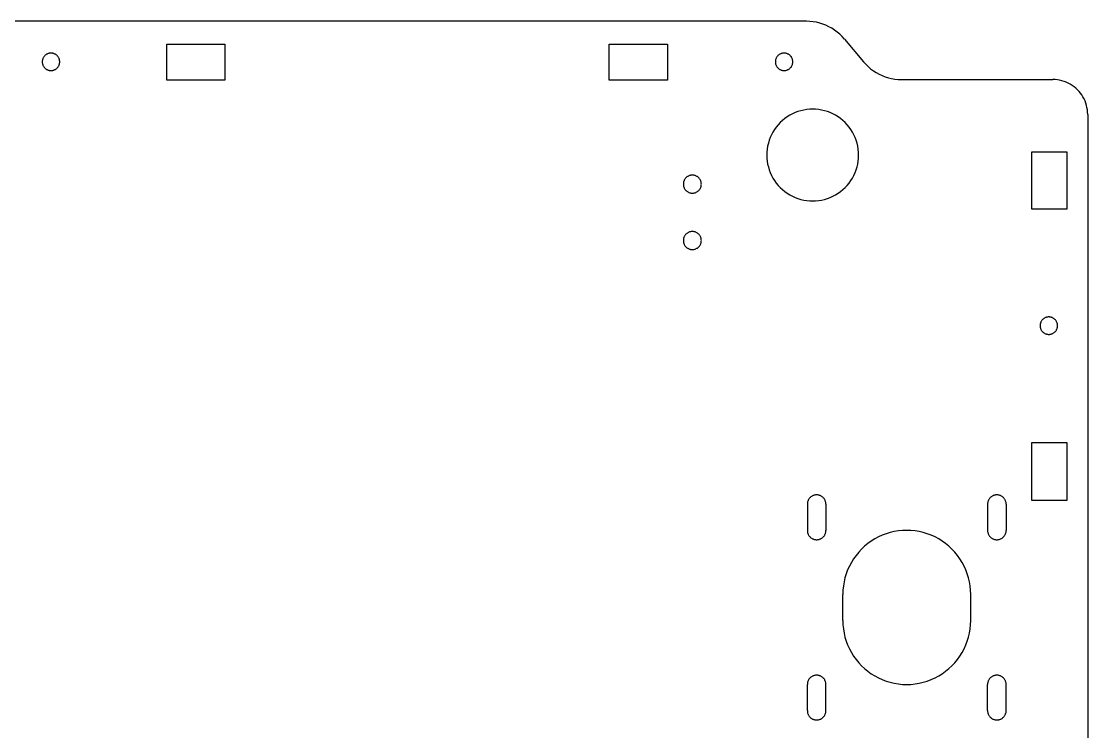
# Model space of a CAD drawing. Header units: metres. Extents: x 1293 to 1656, y -3 to 2553.
# Drawn here: x 1469.5 to 1652.9, y 686.4 to 808.5 of the extents above; entities that cross this region are included whole.
import ezdxf

# ---------------------------------------------------------------- set-up
doc = ezdxf.new("R2010")
doc.units = ezdxf.units.M

msp = doc.modelspace()

# ---------------------------------------------------------------- linework, layer by layer
at = {"layer": '6mm'}
for p, q in [((1604.55, 808.53), (1344.26, 808.53)), ((1605.12, 808.51), (1604.55, 808.53)), ((1605.69, 808.45), (1605.12, 808.51)), ((1606.25, 808.36), (1605.69, 808.45)), ((1606.81, 808.23), (1606.25, 808.36)), ((1607.35, 808.06), (1606.81, 808.23)), ((1607.88, 807.85), (1607.35, 808.06)), ((1608.4, 807.61), (1607.88, 807.85)), ((1608.9, 807.33), (1608.4, 807.61)), ((1609.38, 807.03), (1608.9, 807.33)), ((1609.84, 806.69), (1609.38, 807.03)), ((1610.27, 806.32), (1609.84, 806.69)), ((1610.68, 805.92), (1610.27, 806.32)), ((1611.06, 805.49), (1610.68, 805.92)), ((1611.06, 805.49), (1614.36, 801.57)), ((1494.53, 798.42), (1494.53, 804.62)), ((1494.53, 804.62), (1504.51, 804.62)), ((1504.51, 804.62), (1504.51, 798.42)), ((1570.61, 804.61), (1580.41, 804.63)), ((1570.61, 798.41), (1570.61, 804.61)), ((1580.41, 804.63), (1580.61, 804.61)), ((1580.61, 804.61), (1580.61, 798.41)), ((1473.1, 801.76), (1473.09, 801.67)), ((1473.09, 801.67), (1473.09, 801.57)), ((1473.09, 801.57), (1473.09, 801.47)), ((1473.12, 801.86), (1473.1, 801.76)), ((1473.14, 801.96), (1473.12, 801.86)), ((1473.17, 802.05), (1473.14, 801.96)), ((1473.2, 802.14), (1473.17, 802.05)), ((1473.24, 802.23), (1473.2, 802.14)), ((1473.29, 802.32), (1473.24, 802.23)), ((1473.34, 802.4), (1473.29, 802.32)), ((1473.4, 802.48), (1473.34, 802.4)), ((1473.46, 802.56), (1473.4, 802.48)), ((1473.53, 802.63), (1473.46, 802.56)), ((1473.6, 802.69), (1473.53, 802.63)), ((1473.68, 802.76), (1473.6, 802.69)), ((1473.76, 802.81), (1473.68, 802.76)), ((1473.84, 802.87), (1473.76, 802.81)), ((1473.93, 802.91), (1473.84, 802.87)), ((1474.01, 802.95), (1473.93, 802.91)), ((1474.11, 802.99), (1474.01, 802.95)), ((1474.2, 803.02), (1474.11, 802.99)), ((1474.3, 803.04), (1474.2, 803.02)), ((1474.39, 803.05), (1474.3, 803.04)), ((1474.49, 803.06), (1474.39, 803.05)), ((1474.59, 803.07), (1474.49, 803.06)), ((1474.69, 803.06), (1474.59, 803.07)), ((1474.78, 803.05), (1474.69, 803.06)), ((1474.88, 803.04), (1474.78, 803.05)), ((1474.98, 803.02), (1474.88, 803.04)), ((1475.07, 802.99), (1474.98, 803.02)), ((1475.16, 802.95), (1475.07, 802.99)), ((1475.25, 802.91), (1475.16, 802.95)), ((1475.34, 802.87), (1475.25, 802.91)), ((1475.42, 802.81), (1475.34, 802.87)), ((1475.5, 802.76), (1475.42, 802.81)), ((1475.58, 802.69), (1475.5, 802.76)), ((1475.65, 802.63), (1475.58, 802.69)), ((1475.72, 802.56), (1475.65, 802.63)), ((1475.78, 802.48), (1475.72, 802.56)), ((1475.84, 802.4), (1475.78, 802.48)), ((1475.89, 802.32), (1475.84, 802.4)), ((1475.93, 802.23), (1475.89, 802.32)), ((1475.97, 802.14), (1475.93, 802.23)), ((1476.01, 802.05), (1475.97, 802.14)), ((1476.04, 801.96), (1476.01, 802.05)), ((1476.06, 801.86), (1476.04, 801.96)), ((1476.08, 801.76), (1476.06, 801.86)), ((1476.09, 801.67), (1476.08, 801.76)), ((1476.09, 801.57), (1476.09, 801.67)), ((1476.09, 801.47), (1476.09, 801.57)), ((1599.2, 801.67), (1599.19, 801.57)), ((1599.19, 801.57), (1599.2, 801.47)), ((1599.21, 801.76), (1599.2, 801.67)), ((1599.22, 801.86), (1599.21, 801.76)), ((1599.24, 801.96), (1599.22, 801.86)), ((1599.27, 802.05), (1599.24, 801.96)), ((1599.31, 802.14), (1599.27, 802.05)), ((1599.35, 802.23), (1599.31, 802.14)), ((1599.39, 802.32), (1599.35, 802.23)), ((1599.45, 802.4), (1599.39, 802.32)), ((1599.5, 802.48), (1599.45, 802.4)), ((1599.56, 802.56), (1599.5, 802.48)), ((1599.63, 802.63), (1599.56, 802.56)), ((1599.7, 802.69), (1599.63, 802.63)), ((1599.78, 802.76), (1599.7, 802.69)), ((1599.86, 802.81), (1599.78, 802.76)), ((1599.94, 802.87), (1599.86, 802.81)), ((1600.03, 802.91), (1599.94, 802.87)), ((1600.12, 802.95), (1600.03, 802.91)), ((1600.21, 802.99), (1600.12, 802.95)), ((1600.3, 803.02), (1600.21, 802.99)), ((1600.4, 803.04), (1600.3, 803.02)), ((1600.5, 803.05), (1600.4, 803.04)), ((1600.59, 803.06), (1600.5, 803.05)), ((1600.69, 803.07), (1600.59, 803.06)), ((1600.79, 803.06), (1600.69, 803.07)), ((1600.89, 803.05), (1600.79, 803.06)), ((1600.99, 803.04), (1600.89, 803.05)), ((1601.08, 803.02), (1600.99, 803.04)), ((1601.17, 802.99), (1601.08, 803.02)), ((1601.27, 802.95), (1601.17, 802.99)), ((1601.36, 802.91), (1601.27, 802.95)), ((1601.44, 802.87), (1601.36, 802.91)), ((1601.53, 802.81), (1601.44, 802.87)), ((1601.61, 802.76), (1601.53, 802.81)), ((1601.68, 802.69), (1601.61, 802.76)), ((1601.75, 802.63), (1601.68, 802.69)), ((1601.82, 802.56), (1601.75, 802.63)), ((1601.88, 802.48), (1601.82, 802.56)), ((1601.94, 802.4), (1601.88, 802.48)), ((1601.99, 802.32), (1601.94, 802.4)), ((1602.04, 802.23), (1601.99, 802.32)), ((1602.08, 802.14), (1602.04, 802.23)), ((1602.11, 802.05), (1602.08, 802.14)), ((1602.14, 801.96), (1602.11, 802.05)), ((1602.16, 801.86), (1602.14, 801.96)), ((1602.18, 801.76), (1602.16, 801.86)), ((1602.19, 801.67), (1602.18, 801.76)), ((1602.19, 801.57), (1602.19, 801.67)), ((1602.19, 801.47), (1602.19, 801.57)), ((1614.36, 801.57), (1614.74, 801.14)), ((1473.09, 801.47), (1473.1, 801.37)), ((1473.1, 801.37), (1473.12, 801.27)), ((1473.12, 801.27), (1473.14, 801.18)), ((1473.14, 801.18), (1473.17, 801.08)), ((1473.17, 801.08), (1473.2, 800.99)), ((1473.2, 800.99), (1473.24, 800.9)), ((1473.24, 800.9), (1473.29, 800.82)), ((1473.29, 800.82), (1473.34, 800.73)), ((1473.34, 800.73), (1473.4, 800.65)), ((1473.4, 800.65), (1473.46, 800.58)), ((1473.46, 800.58), (1473.53, 800.51)), ((1473.53, 800.51), (1473.6, 800.44)), ((1473.6, 800.44), (1473.68, 800.38)), ((1473.68, 800.38), (1473.76, 800.32)), ((1473.76, 800.32), (1473.84, 800.27)), ((1473.84, 800.27), (1473.93, 800.22)), ((1473.93, 800.22), (1474.01, 800.18)), ((1474.01, 800.18), (1474.11, 800.15)), ((1474.11, 800.15), (1474.2, 800.12)), ((1474.2, 800.12), (1474.3, 800.1)), ((1474.3, 800.1), (1474.39, 800.08)), ((1474.39, 800.08), (1474.49, 800.07)), ((1474.49, 800.07), (1474.59, 800.07)), ((1474.59, 800.07), (1474.69, 800.07)), ((1474.69, 800.07), (1474.78, 800.08)), ((1474.78, 800.08), (1474.88, 800.1)), ((1474.88, 800.1), (1474.98, 800.12)), ((1474.98, 800.12), (1475.07, 800.15)), ((1475.07, 800.15), (1475.16, 800.18)), ((1475.16, 800.18), (1475.25, 800.22)), ((1475.25, 800.22), (1475.34, 800.27)), ((1475.34, 800.27), (1475.42, 800.32)), ((1475.42, 800.32), (1475.5, 800.38)), ((1475.5, 800.38), (1475.58, 800.44)), ((1475.58, 800.44), (1475.65, 800.51)), ((1475.65, 800.51), (1475.72, 800.58)), ((1475.72, 800.58), (1475.78, 800.65)), ((1475.78, 800.65), (1475.84, 800.73)), ((1475.84, 800.73), (1475.89, 800.82)), ((1475.89, 800.82), (1475.93, 800.9)), ((1475.93, 800.9), (1475.97, 800.99)), ((1475.97, 800.99), (1476.01, 801.08)), ((1476.01, 801.08), (1476.04, 801.18)), ((1476.04, 801.18), (1476.06, 801.27)), ((1476.06, 801.27), (1476.08, 801.37)), ((1476.08, 801.37), (1476.09, 801.47)), ((1599.2, 801.47), (1599.21, 801.37)), ((1599.21, 801.37), (1599.22, 801.27)), ((1599.22, 801.27), (1599.24, 801.18)), ((1599.24, 801.18), (1599.27, 801.08)), ((1599.27, 801.08), (1599.31, 800.99)), ((1599.31, 800.99), (1599.35, 800.9)), ((1599.35, 800.9), (1599.39, 800.82)), ((1599.39, 800.82), (1599.45, 800.73)), ((1599.45, 800.73), (1599.5, 800.65)), ((1599.5, 800.65), (1599.56, 800.58)), ((1599.56, 800.58), (1599.63, 800.51)), ((1599.63, 800.51), (1599.7, 800.44)), ((1599.7, 800.44), (1599.78, 800.38)), ((1599.78, 800.38), (1599.86, 800.32)), ((1599.86, 800.32), (1599.94, 800.27)), ((1599.94, 800.27), (1600.03, 800.22)), ((1600.03, 800.22), (1600.12, 800.18)), ((1600.12, 800.18), (1600.21, 800.15)), ((1600.21, 800.15), (1600.3, 800.12)), ((1600.3, 800.12), (1600.4, 800.1)), ((1600.4, 800.1), (1600.5, 800.08)), ((1600.5, 800.08), (1600.59, 800.07)), ((1600.59, 800.07), (1600.69, 800.07)), ((1600.69, 800.07), (1600.79, 800.07)), ((1600.79, 800.07), (1600.89, 800.08)), ((1600.89, 800.08), (1600.99, 800.1)), ((1600.99, 800.1), (1601.08, 800.12)), ((1601.08, 800.12), (1601.17, 800.15)), ((1601.17, 800.15), (1601.27, 800.18)), ((1601.27, 800.18), (1601.36, 800.22)), ((1601.36, 800.22), (1601.44, 800.27)), ((1601.44, 800.27), (1601.53, 800.32)), ((1601.53, 800.32), (1601.61, 800.38)), ((1601.61, 800.38), (1601.68, 800.44)), ((1601.68, 800.44), (1601.75, 800.51)), ((1601.75, 800.51), (1601.82, 800.58)), ((1601.82, 800.58), (1601.88, 800.65)), ((1601.88, 800.65), (1601.94, 800.73)), ((1601.94, 800.73), (1601.99, 800.82)), ((1601.99, 800.82), (1602.04, 800.9)), ((1602.04, 800.9), (1602.08, 800.99)), ((1602.08, 800.99), (1602.11, 801.08)), ((1602.11, 801.08), (1602.14, 801.18)), ((1602.14, 801.18), (1602.16, 801.27)), ((1602.16, 801.27), (1602.18, 801.37)), ((1602.18, 801.37), (1602.19, 801.47)), ((1614.74, 801.14), (1615.15, 800.74)), ((1615.15, 800.74), (1615.58, 800.37)), ((1615.58, 800.37), (1616.04, 800.03)), ((1616.04, 800.03), (1616.52, 799.73)), ((1616.52, 799.73), (1617.02, 799.45)), ((1504.51, 798.42), (1494.53, 798.42)), ((1580.41, 798.43), (1570.61, 798.41)), ((1580.61, 798.41), (1580.41, 798.43)), ((1617.02, 799.45), (1617.54, 799.21)), ((1617.54, 799.21), (1618.07, 799)), ((1618.07, 799), (1618.62, 798.83)), ((1618.62, 798.83), (1619.17, 798.7)), ((1619.17, 798.7), (1619.73, 798.61)), ((1619.73, 798.61), (1620.3, 798.55)), ((1620.3, 798.55), (1620.87, 798.53)), ((1620.87, 798.53), (1646.91, 798.53)), ((1647.3, 798.52), (1646.91, 798.53)), ((1647.69, 798.48), (1647.3, 798.52)), ((1648.08, 798.41), (1647.69, 798.48)), ((1648.46, 798.32), (1648.08, 798.41)), ((1648.84, 798.21), (1648.46, 798.32)), ((1649.2, 798.07), (1648.84, 798.21)), ((1649.56, 797.91), (1649.2, 798.07)), ((1649.91, 797.73), (1649.56, 797.91)), ((1650.24, 797.52), (1649.91, 797.73)), ((1650.56, 797.29), (1650.24, 797.52)), ((1650.86, 797.04), (1650.56, 797.29)), ((1651.15, 796.77), (1650.86, 797.04)), ((1651.42, 796.49), (1651.15, 796.77)), ((1651.67, 796.18), (1651.42, 796.49)), ((1651.9, 795.86), (1651.67, 796.18)), ((1652.1, 795.53), (1651.9, 795.86)), ((1652.29, 795.18), (1652.1, 795.53)), ((1652.45, 794.83), (1652.29, 795.18)), ((1652.59, 794.46), (1652.45, 794.83)), ((1652.7, 794.08), (1652.59, 794.46)), ((1601.66, 792.37), (1601.22, 792.1)), ((1602.11, 792.62), (1601.66, 792.37)), ((1602.58, 792.83), (1602.11, 792.62)), ((1603.07, 793.01), (1602.58, 792.83)), ((1603.56, 793.16), (1603.07, 793.01)), ((1604.07, 793.28), (1603.56, 793.16)), ((1604.58, 793.36), (1604.07, 793.28)), ((1605.09, 793.41), (1604.58, 793.36)), ((1605.61, 793.43), (1605.09, 793.41)), ((1606.12, 793.41), (1605.61, 793.43)), ((1606.64, 793.36), (1606.12, 793.41)), ((1607.15, 793.28), (1606.64, 793.36)), ((1607.65, 793.16), (1607.15, 793.28)), ((1608.15, 793.01), (1607.65, 793.16)), ((1608.63, 792.83), (1608.15, 793.01)), ((1609.1, 792.62), (1608.63, 792.83)), ((1609.56, 792.37), (1609.1, 792.62)), ((1610, 792.1), (1609.56, 792.37)), ((1652.79, 793.7), (1652.7, 794.08)), ((1652.86, 793.31), (1652.79, 793.7)), ((1652.89, 792.92), (1652.86, 793.31)), ((1652.91, 792.53), (1652.89, 792.92)), ((1652.91, 792.53), (1652.91, 411.22)), ((1599.67, 790.74), (1599.34, 790.34)), ((1600.02, 791.12), (1599.67, 790.74)), ((1600.4, 791.47), (1600.02, 791.12)), ((1600.8, 791.8), (1600.4, 791.47)), ((1601.22, 792.1), (1600.8, 791.8)), ((1610.42, 791.8), (1610, 792.1)), ((1610.82, 791.47), (1610.42, 791.8)), ((1611.19, 791.12), (1610.82, 791.47)), ((1611.55, 790.74), (1611.19, 791.12)), ((1611.88, 790.34), (1611.55, 790.74)), ((1598.52, 789.02), (1598.31, 788.55)), ((1598.77, 789.48), (1598.52, 789.02)), ((1599.04, 789.92), (1598.77, 789.48)), ((1599.34, 790.34), (1599.04, 789.92)), ((1612.18, 789.92), (1611.88, 790.34)), ((1612.45, 789.48), (1612.18, 789.92)), ((1612.69, 789.02), (1612.45, 789.48)), ((1612.91, 788.55), (1612.69, 789.02)), ((1597.86, 787.07), (1597.78, 786.56)), ((1597.98, 787.57), (1597.86, 787.07)), ((1598.13, 788.07), (1597.98, 787.57)), ((1598.31, 788.55), (1598.13, 788.07)), ((1613.09, 788.07), (1612.91, 788.55)), ((1613.24, 787.57), (1613.09, 788.07)), ((1613.36, 787.07), (1613.24, 787.57)), ((1613.44, 786.56), (1613.36, 787.07)), ((1597.72, 786.05), (1597.71, 785.53)), ((1597.71, 785.53), (1597.72, 785.01)), ((1597.78, 786.56), (1597.72, 786.05)), ((1613.49, 786.05), (1613.44, 786.56)), ((1613.51, 785.53), (1613.49, 786.05)), ((1613.49, 785.01), (1613.51, 785.53)), ((1643.29, 776.25), (1643.29, 786.1)), ((1643.29, 786.1), (1649.3, 786.1)), ((1649.3, 786.1), (1649.31, 776.33)), ((1597.72, 785.01), (1597.78, 784.5)), ((1597.78, 784.5), (1597.86, 783.99)), ((1597.86, 783.99), (1597.98, 783.49)), ((1597.98, 783.49), (1598.13, 782.99)), ((1613.09, 782.99), (1613.24, 783.49)), ((1613.24, 783.49), (1613.36, 783.99)), ((1613.36, 783.99), (1613.44, 784.5)), ((1613.44, 784.5), (1613.49, 785.01)), ((1583.62, 781.39), (1583.57, 781.3)), ((1583.68, 781.47), (1583.62, 781.39)), ((1583.74, 781.55), (1583.68, 781.47)), ((1583.81, 781.63), (1583.74, 781.55)), ((1583.89, 781.7), (1583.81, 781.63)), ((1583.96, 781.76), (1583.89, 781.7)), ((1584.05, 781.82), (1583.96, 781.76)), ((1584.13, 781.87), (1584.05, 781.82)), ((1584.22, 781.92), (1584.13, 781.87)), ((1584.31, 781.96), (1584.22, 781.92)), ((1584.41, 782), (1584.31, 781.96)), ((1584.51, 782.03), (1584.41, 782)), ((1584.61, 782.05), (1584.51, 782.03)), ((1584.71, 782.07), (1584.61, 782.05)), ((1584.81, 782.08), (1584.71, 782.07)), ((1584.91, 782.08), (1584.81, 782.08)), ((1585.01, 782.08), (1584.91, 782.08)), ((1585.11, 782.07), (1585.01, 782.08)), ((1585.21, 782.05), (1585.11, 782.07)), ((1585.31, 782.03), (1585.21, 782.05)), ((1585.41, 782), (1585.31, 782.03)), ((1585.5, 781.96), (1585.41, 782)), ((1585.59, 781.92), (1585.5, 781.96)), ((1585.68, 781.87), (1585.59, 781.92)), ((1585.77, 781.82), (1585.68, 781.87)), ((1585.85, 781.76), (1585.77, 781.82)), ((1585.93, 781.7), (1585.85, 781.76)), ((1586, 781.63), (1585.93, 781.7)), ((1586.07, 781.55), (1586, 781.63)), ((1586.14, 781.47), (1586.07, 781.55)), ((1586.2, 781.39), (1586.14, 781.47)), ((1586.25, 781.3), (1586.2, 781.39)), ((1598.13, 782.99), (1598.31, 782.51)), ((1598.31, 782.51), (1598.52, 782.04)), ((1598.52, 782.04), (1598.77, 781.58)), ((1598.77, 781.58), (1599.04, 781.14)), ((1612.18, 781.14), (1612.45, 781.58)), ((1612.45, 781.58), (1612.69, 782.04)), ((1612.69, 782.04), (1612.91, 782.51)), ((1612.91, 782.51), (1613.09, 782.99)), ((1583.37, 780.73), (1583.36, 780.63)), ((1583.36, 780.63), (1583.36, 780.53)), ((1583.36, 780.53), (1583.36, 780.43)), ((1583.36, 780.43), (1583.37, 780.33)), ((1583.39, 780.83), (1583.37, 780.73)), ((1583.37, 780.33), (1583.39, 780.23)), ((1583.41, 780.93), (1583.39, 780.83)), ((1583.39, 780.23), (1583.41, 780.13)), ((1583.44, 781.03), (1583.41, 780.93)), ((1583.41, 780.13), (1583.44, 780.03)), ((1583.48, 781.12), (1583.44, 781.03)), ((1583.44, 780.03), (1583.48, 779.94)), ((1583.52, 781.22), (1583.48, 781.12)), ((1583.48, 779.94), (1583.52, 779.84)), ((1583.57, 781.3), (1583.52, 781.22)), ((1583.52, 779.84), (1583.57, 779.75)), ((1583.57, 779.75), (1583.62, 779.67)), ((1583.62, 779.67), (1583.68, 779.59)), ((1583.68, 779.59), (1583.74, 779.51)), ((1586.07, 779.51), (1586.14, 779.59)), ((1586.14, 779.59), (1586.2, 779.67)), ((1586.2, 779.67), (1586.25, 779.75)), ((1586.3, 781.22), (1586.25, 781.3)), ((1586.25, 779.75), (1586.3, 779.84)), ((1586.34, 781.12), (1586.3, 781.22)), ((1586.3, 779.84), (1586.34, 779.94)), ((1586.38, 781.03), (1586.34, 781.12)), ((1586.34, 779.94), (1586.38, 780.03)), ((1586.4, 780.93), (1586.38, 781.03)), ((1586.38, 780.03), (1586.4, 780.13)), ((1586.43, 780.83), (1586.4, 780.93)), ((1586.4, 780.13), (1586.43, 780.23)), ((1586.44, 780.73), (1586.43, 780.83)), ((1586.43, 780.23), (1586.44, 780.33)), ((1586.45, 780.63), (1586.44, 780.73)), ((1586.44, 780.33), (1586.45, 780.43)), ((1586.46, 780.53), (1586.45, 780.63)), ((1586.45, 780.43), (1586.46, 780.53)), ((1599.04, 781.14), (1599.34, 780.72)), ((1599.34, 780.72), (1599.67, 780.32)), ((1599.67, 780.32), (1600.02, 779.94)), ((1600.02, 779.94), (1600.4, 779.59)), ((1600.4, 779.59), (1600.8, 779.26)), ((1610.42, 779.26), (1610.82, 779.59)), ((1610.82, 779.59), (1611.19, 779.94)), ((1611.19, 779.94), (1611.55, 780.32)), ((1611.55, 780.32), (1611.88, 780.72)), ((1611.88, 780.72), (1612.18, 781.14)), ((1583.74, 779.51), (1583.81, 779.43)), ((1583.81, 779.43), (1583.89, 779.36)), ((1583.89, 779.36), (1583.96, 779.3)), ((1583.96, 779.3), (1584.05, 779.24)), ((1584.05, 779.24), (1584.13, 779.19)), ((1584.13, 779.19), (1584.22, 779.14)), ((1584.22, 779.14), (1584.31, 779.1)), ((1584.31, 779.1), (1584.41, 779.06)), ((1584.41, 779.06), (1584.51, 779.03)), ((1584.51, 779.03), (1584.61, 779.01)), ((1584.61, 779.01), (1584.71, 778.99)), ((1584.71, 778.99), (1584.81, 778.98)), ((1584.81, 778.98), (1584.91, 778.98)), ((1584.91, 778.98), (1585.01, 778.98)), ((1585.01, 778.98), (1585.11, 778.99)), ((1585.11, 778.99), (1585.21, 779.01)), ((1585.21, 779.01), (1585.31, 779.03)), ((1585.31, 779.03), (1585.41, 779.06)), ((1585.41, 779.06), (1585.5, 779.1)), ((1585.5, 779.1), (1585.59, 779.14)), ((1585.59, 779.14), (1585.68, 779.19)), ((1585.68, 779.19), (1585.77, 779.24)), ((1585.77, 779.24), (1585.85, 779.3)), ((1585.85, 779.3), (1585.93, 779.36)), ((1585.93, 779.36), (1586, 779.43)), ((1586, 779.43), (1586.07, 779.51)), ((1600.8, 779.26), (1601.22, 778.96)), ((1601.22, 778.96), (1601.66, 778.69)), ((1601.66, 778.69), (1602.11, 778.44)), ((1602.11, 778.44), (1602.58, 778.23)), ((1602.58, 778.23), (1603.07, 778.05)), ((1603.07, 778.05), (1603.56, 777.9)), ((1603.56, 777.9), (1604.07, 777.78)), ((1604.07, 777.78), (1604.58, 777.7)), ((1604.58, 777.7), (1605.09, 777.65)), ((1606.12, 777.65), (1606.64, 777.7)), ((1606.64, 777.7), (1607.15, 777.78)), ((1607.15, 777.78), (1607.65, 777.9)), ((1607.65, 777.9), (1608.15, 778.05)), ((1608.15, 778.05), (1608.63, 778.23)), ((1608.63, 778.23), (1609.1, 778.44)), ((1609.1, 778.44), (1609.56, 778.69)), ((1609.56, 778.69), (1610, 778.96)), ((1610, 778.96), (1610.42, 779.26)), ((1605.09, 777.65), (1605.61, 777.63)), ((1605.61, 777.63), (1606.12, 777.65)), ((1649.3, 776.25), (1643.29, 776.25)), ((1649.31, 776.33), (1649.3, 776.25)), ((1584.22, 772.22), (1584.13, 772.17)), ((1584.31, 772.26), (1584.22, 772.22)), ((1584.41, 772.3), (1584.31, 772.26)), ((1584.51, 772.33), (1584.41, 772.3)), ((1584.61, 772.35), (1584.51, 772.33)), ((1584.71, 772.37), (1584.61, 772.35)), ((1584.81, 772.38), (1584.71, 772.37)), ((1584.91, 772.38), (1584.81, 772.38)), ((1585.01, 772.38), (1584.91, 772.38)), ((1585.11, 772.37), (1585.01, 772.38)), ((1585.21, 772.35), (1585.11, 772.37)), ((1585.31, 772.33), (1585.21, 772.35)), ((1585.41, 772.3), (1585.31, 772.33)), ((1585.5, 772.26), (1585.41, 772.3)), ((1585.59, 772.22), (1585.5, 772.26)), ((1585.68, 772.17), (1585.59, 772.22)), ((1583.37, 771.03), (1583.36, 770.93)), ((1583.36, 770.93), (1583.36, 770.83)), ((1583.36, 770.83), (1583.36, 770.73)), ((1583.36, 770.73), (1583.37, 770.63)), ((1583.39, 771.13), (1583.37, 771.03)), ((1583.37, 770.63), (1583.39, 770.53)), ((1583.41, 771.23), (1583.39, 771.13)), ((1583.39, 770.53), (1583.41, 770.43)), ((1583.44, 771.33), (1583.41, 771.23)), ((1583.41, 770.43), (1583.44, 770.33)), ((1583.48, 771.42), (1583.44, 771.33)), ((1583.52, 771.52), (1583.48, 771.42)), ((1583.57, 771.6), (1583.52, 771.52)), ((1583.62, 771.69), (1583.57, 771.6)), ((1583.68, 771.77), (1583.62, 771.69)), ((1583.74, 771.85), (1583.68, 771.77)), ((1583.81, 771.93), (1583.74, 771.85)), ((1583.89, 772), (1583.81, 771.93)), ((1583.96, 772.06), (1583.89, 772)), ((1584.05, 772.12), (1583.96, 772.06)), ((1584.13, 772.17), (1584.05, 772.12)), ((1585.77, 772.12), (1585.68, 772.17)), ((1585.85, 772.06), (1585.77, 772.12)), ((1585.93, 772), (1585.85, 772.06)), ((1586, 771.93), (1585.93, 772)), ((1586.07, 771.85), (1586, 771.93)), ((1586.14, 771.77), (1586.07, 771.85)), ((1586.2, 771.69), (1586.14, 771.77)), ((1586.25, 771.6), (1586.2, 771.69)), ((1586.3, 771.52), (1586.25, 771.6)), ((1586.34, 771.42), (1586.3, 771.52)), ((1586.38, 771.33), (1586.34, 771.42)), ((1586.4, 771.23), (1586.38, 771.33)), ((1586.38, 770.33), (1586.4, 770.43)), ((1586.43, 771.13), (1586.4, 771.23)), ((1586.4, 770.43), (1586.43, 770.53)), ((1586.44, 771.03), (1586.43, 771.13)), ((1586.43, 770.53), (1586.44, 770.63)), ((1586.45, 770.93), (1586.44, 771.03)), ((1586.44, 770.63), (1586.45, 770.73)), ((1586.46, 770.83), (1586.45, 770.93)), ((1586.45, 770.73), (1586.46, 770.83)), ((1583.44, 770.33), (1583.48, 770.24)), ((1583.48, 770.24), (1583.52, 770.14)), ((1583.52, 770.14), (1583.57, 770.05)), ((1583.57, 770.05), (1583.62, 769.97)), ((1583.62, 769.97), (1583.68, 769.89)), ((1583.68, 769.89), (1583.74, 769.81)), ((1583.74, 769.81), (1583.81, 769.73)), ((1583.81, 769.73), (1583.89, 769.66)), ((1583.89, 769.66), (1583.96, 769.6)), ((1583.96, 769.6), (1584.05, 769.54)), ((1584.05, 769.54), (1584.13, 769.49)), ((1584.13, 769.49), (1584.22, 769.44)), ((1584.22, 769.44), (1584.31, 769.4)), ((1584.31, 769.4), (1584.41, 769.36)), ((1584.41, 769.36), (1584.51, 769.33)), ((1584.51, 769.33), (1584.61, 769.31)), ((1584.61, 769.31), (1584.71, 769.29)), ((1584.71, 769.29), (1584.81, 769.28)), ((1584.81, 769.28), (1584.91, 769.28)), ((1584.91, 769.28), (1585.01, 769.28)), ((1585.01, 769.28), (1585.11, 769.29)), ((1585.11, 769.29), (1585.21, 769.31)), ((1585.21, 769.31), (1585.31, 769.33)), ((1585.31, 769.33), (1585.41, 769.36)), ((1585.41, 769.36), (1585.5, 769.4)), ((1585.5, 769.4), (1585.59, 769.44)), ((1585.59, 769.44), (1585.68, 769.49)), ((1585.68, 769.49), (1585.77, 769.54)), ((1585.77, 769.54), (1585.85, 769.6)), ((1585.85, 769.6), (1585.93, 769.66)), ((1585.93, 769.66), (1586, 769.73)), ((1586, 769.73), (1586.07, 769.81)), ((1586.07, 769.81), (1586.14, 769.89)), ((1586.14, 769.89), (1586.2, 769.97)), ((1586.2, 769.97), (1586.25, 770.05)), ((1586.25, 770.05), (1586.3, 770.14)), ((1586.3, 770.14), (1586.34, 770.24)), ((1586.34, 770.24), (1586.38, 770.33)), ((1645.55, 757.53), (1645.47, 757.48)), ((1645.64, 757.57), (1645.55, 757.53)), ((1645.74, 757.6), (1645.64, 757.57)), ((1645.83, 757.63), (1645.74, 757.6)), ((1645.93, 757.66), (1645.83, 757.63)), ((1646.02, 757.67), (1645.93, 757.66)), ((1646.12, 757.68), (1646.02, 757.67)), ((1646.22, 757.68), (1646.12, 757.68)), ((1646.32, 757.68), (1646.22, 757.68)), ((1646.41, 757.67), (1646.32, 757.68)), ((1646.51, 757.66), (1646.41, 757.67)), ((1646.61, 757.63), (1646.51, 757.66)), ((1646.7, 757.6), (1646.61, 757.63)), ((1646.79, 757.57), (1646.7, 757.6)), ((1646.88, 757.53), (1646.79, 757.57)), ((1646.97, 757.48), (1646.88, 757.53)), ((1644.73, 756.38), (1644.72, 756.28)), ((1644.72, 756.28), (1644.72, 756.18)), ((1644.72, 756.18), (1644.72, 756.09)), ((1644.72, 756.09), (1644.73, 755.99)), ((1644.75, 756.48), (1644.73, 756.38)), ((1644.73, 755.99), (1644.75, 755.89)), ((1644.77, 756.57), (1644.75, 756.48)), ((1644.75, 755.89), (1644.77, 755.8)), ((1644.8, 756.67), (1644.77, 756.57)), ((1644.77, 755.8), (1644.8, 755.7)), ((1644.83, 756.76), (1644.8, 756.67)), ((1644.8, 755.7), (1644.83, 755.61)), ((1644.87, 756.85), (1644.83, 756.76)), ((1644.92, 756.93), (1644.87, 756.85)), ((1644.97, 757.02), (1644.92, 756.93)), ((1645.03, 757.1), (1644.97, 757.02)), ((1645.09, 757.17), (1645.03, 757.1)), ((1645.16, 757.24), (1645.09, 757.17)), ((1645.23, 757.31), (1645.16, 757.24)), ((1645.31, 757.37), (1645.23, 757.31)), ((1645.38, 757.43), (1645.31, 757.37)), ((1645.47, 757.48), (1645.38, 757.43)), ((1647.05, 757.43), (1646.97, 757.48)), ((1647.13, 757.37), (1647.05, 757.43)), ((1647.21, 757.31), (1647.13, 757.37)), ((1647.28, 757.24), (1647.21, 757.31)), ((1647.35, 757.17), (1647.28, 757.24)), ((1647.41, 757.1), (1647.35, 757.17)), ((1647.47, 757.02), (1647.41, 757.1)), ((1647.52, 756.93), (1647.47, 757.02)), ((1647.56, 756.85), (1647.52, 756.93)), ((1647.6, 756.76), (1647.56, 756.85)), ((1647.64, 756.67), (1647.6, 756.76)), ((1647.6, 755.61), (1647.64, 755.7)), ((1647.67, 756.57), (1647.64, 756.67)), ((1647.64, 755.7), (1647.67, 755.8)), ((1647.69, 756.48), (1647.67, 756.57)), ((1647.67, 755.8), (1647.69, 755.89)), ((1647.71, 756.38), (1647.69, 756.48)), ((1647.69, 755.89), (1647.71, 755.99)), ((1647.72, 756.28), (1647.71, 756.38)), ((1647.71, 755.99), (1647.72, 756.09)), ((1647.72, 756.18), (1647.72, 756.28)), ((1647.72, 756.09), (1647.72, 756.18)), ((1644.83, 755.61), (1644.87, 755.52)), ((1644.87, 755.52), (1644.92, 755.43)), ((1644.92, 755.43), (1644.97, 755.35)), ((1644.97, 755.35), (1645.03, 755.27)), ((1645.03, 755.27), (1645.09, 755.2)), ((1645.09, 755.2), (1645.16, 755.12)), ((1645.16, 755.12), (1645.23, 755.06)), ((1645.23, 755.06), (1645.31, 754.99)), ((1645.31, 754.99), (1645.38, 754.94)), ((1645.38, 754.94), (1645.47, 754.89)), ((1645.47, 754.89), (1645.55, 754.84)), ((1645.55, 754.84), (1645.64, 754.8)), ((1645.64, 754.8), (1645.74, 754.76)), ((1645.74, 754.76), (1645.83, 754.74)), ((1645.83, 754.74), (1645.93, 754.71)), ((1645.93, 754.71), (1646.02, 754.7)), ((1646.02, 754.7), (1646.12, 754.69)), ((1646.12, 754.69), (1646.22, 754.68)), ((1646.22, 754.68), (1646.32, 754.69)), ((1646.32, 754.69), (1646.41, 754.7)), ((1646.41, 754.7), (1646.51, 754.71)), ((1646.51, 754.71), (1646.61, 754.74)), ((1646.61, 754.74), (1646.7, 754.76)), ((1646.7, 754.76), (1646.79, 754.8)), ((1646.79, 754.8), (1646.88, 754.84)), ((1646.88, 754.84), (1646.97, 754.89)), ((1646.97, 754.89), (1647.05, 754.94)), ((1647.05, 754.94), (1647.13, 754.99)), ((1647.13, 754.99), (1647.21, 755.06)), ((1647.21, 755.06), (1647.28, 755.12)), ((1647.28, 755.12), (1647.35, 755.2)), ((1647.35, 755.2), (1647.41, 755.27)), ((1647.41, 755.27), (1647.47, 755.35)), ((1647.47, 755.35), (1647.52, 755.43)), ((1647.52, 755.43), (1647.56, 755.52)), ((1647.56, 755.52), (1647.6, 755.61)), ((1643.29, 726.1), (1643.29, 736.1)), ((1643.29, 736.1), (1649.3, 736.1)), ((1649.3, 736.1), (1649.3, 726.1)), ((1604.96, 726.37), (1604.9, 726.28)), ((1605.02, 726.45), (1604.96, 726.37)), ((1605.08, 726.53), (1605.02, 726.45)), ((1605.15, 726.61), (1605.08, 726.53)), ((1605.23, 726.68), (1605.15, 726.61)), ((1605.31, 726.75), (1605.23, 726.68)), ((1605.4, 726.81), (1605.31, 726.75)), ((1605.49, 726.87), (1605.4, 726.81)), ((1605.58, 726.91), (1605.49, 726.87)), ((1605.67, 726.96), (1605.58, 726.91)), ((1605.77, 726.99), (1605.67, 726.96)), ((1605.87, 727.03), (1605.77, 726.99)), ((1605.97, 727.05), (1605.87, 727.03)), ((1606.08, 727.07), (1605.97, 727.05)), ((1606.18, 727.08), (1606.08, 727.07)), ((1606.29, 727.08), (1606.18, 727.08)), ((1606.39, 727.08), (1606.29, 727.08)), ((1606.49, 727.07), (1606.39, 727.08)), ((1606.6, 727.05), (1606.49, 727.07)), ((1606.7, 727.03), (1606.6, 727.05)), ((1606.8, 726.99), (1606.7, 727.03)), ((1606.9, 726.96), (1606.8, 726.99)), ((1606.99, 726.91), (1606.9, 726.96)), ((1607.09, 726.87), (1606.99, 726.91)), ((1607.18, 726.81), (1607.09, 726.87)), ((1607.26, 726.75), (1607.18, 726.81)), ((1607.34, 726.68), (1607.26, 726.75)), ((1607.42, 726.61), (1607.34, 726.68)), ((1607.49, 726.53), (1607.42, 726.61)), ((1607.56, 726.45), (1607.49, 726.53)), ((1607.62, 726.37), (1607.56, 726.45)), ((1607.67, 726.28), (1607.62, 726.37)), ((1635.96, 726.37), (1635.9, 726.28)), ((1636.02, 726.45), (1635.96, 726.37)), ((1636.08, 726.53), (1636.02, 726.45)), ((1636.15, 726.61), (1636.08, 726.53)), ((1636.23, 726.68), (1636.15, 726.61)), ((1636.31, 726.75), (1636.23, 726.68)), ((1636.4, 726.81), (1636.31, 726.75)), ((1636.49, 726.87), (1636.4, 726.81)), ((1636.58, 726.91), (1636.49, 726.87)), ((1636.67, 726.96), (1636.58, 726.91)), ((1636.77, 726.99), (1636.67, 726.96)), ((1636.87, 727.03), (1636.77, 726.99)), ((1636.97, 727.05), (1636.87, 727.03)), ((1637.08, 727.07), (1636.97, 727.05)), ((1637.18, 727.08), (1637.08, 727.07)), ((1637.29, 727.08), (1637.18, 727.08)), ((1637.39, 727.08), (1637.29, 727.08)), ((1637.49, 727.07), (1637.39, 727.08)), ((1637.6, 727.05), (1637.49, 727.07)), ((1637.7, 727.03), (1637.6, 727.05)), ((1637.8, 726.99), (1637.7, 727.03)), ((1637.9, 726.96), (1637.8, 726.99)), ((1637.99, 726.91), (1637.9, 726.96)), ((1638.09, 726.87), (1637.99, 726.91)), ((1638.18, 726.81), (1638.09, 726.87)), ((1638.26, 726.75), (1638.18, 726.81)), ((1638.34, 726.68), (1638.26, 726.75)), ((1638.42, 726.61), (1638.34, 726.68)), ((1638.49, 726.53), (1638.42, 726.61)), ((1638.56, 726.45), (1638.49, 726.53)), ((1638.62, 726.37), (1638.56, 726.45)), ((1638.67, 726.28), (1638.62, 726.37)), ((1604.7, 725.69), (1604.69, 725.58)), ((1604.69, 725.58), (1604.69, 725.48)), ((1604.69, 725.48), (1604.69, 720.98)), ((1604.72, 725.79), (1604.7, 725.69)), ((1604.74, 725.89), (1604.72, 725.79)), ((1604.77, 725.99), (1604.74, 725.89)), ((1604.81, 726.09), (1604.77, 725.99)), ((1604.85, 726.19), (1604.81, 726.09)), ((1604.9, 726.28), (1604.85, 726.19)), ((1607.72, 726.19), (1607.67, 726.28)), ((1607.76, 726.09), (1607.72, 726.19)), ((1607.8, 725.99), (1607.76, 726.09)), ((1607.83, 725.89), (1607.8, 725.99)), ((1607.86, 725.79), (1607.83, 725.89)), ((1607.87, 725.69), (1607.86, 725.79)), ((1607.88, 725.58), (1607.87, 725.69)), ((1607.89, 725.48), (1607.88, 725.58)), ((1607.89, 725.48), (1607.89, 720.98)), ((1635.7, 725.69), (1635.69, 725.58)), ((1635.69, 725.58), (1635.69, 725.48)), ((1635.69, 725.48), (1635.69, 720.98)), ((1635.72, 725.79), (1635.7, 725.69)), ((1635.74, 725.89), (1635.72, 725.79)), ((1635.77, 725.99), (1635.74, 725.89)), ((1635.81, 726.09), (1635.77, 725.99)), ((1635.85, 726.19), (1635.81, 726.09)), ((1635.9, 726.28), (1635.85, 726.19)), ((1638.72, 726.19), (1638.67, 726.28)), ((1638.76, 726.09), (1638.72, 726.19)), ((1638.8, 725.99), (1638.76, 726.09)), ((1638.83, 725.89), (1638.8, 725.99)), ((1638.86, 725.79), (1638.83, 725.89)), ((1638.87, 725.69), (1638.86, 725.79)), ((1638.88, 725.58), (1638.87, 725.69)), ((1638.89, 725.48), (1638.88, 725.58)), ((1638.89, 725.48), (1638.89, 720.98)), ((1649.3, 726.1), (1643.29, 726.1)), ((1604.69, 720.98), (1604.69, 720.88)), ((1604.69, 720.88), (1604.7, 720.77)), ((1607.87, 720.77), (1607.88, 720.88)), ((1607.88, 720.88), (1607.89, 720.98)), ((1620.35, 720.89), (1619.64, 720.77)), ((1621.07, 720.96), (1620.35, 720.89)), ((1621.79, 720.98), (1621.07, 720.96)), ((1622.51, 720.96), (1621.79, 720.98)), ((1623.22, 720.89), (1622.51, 720.96)), ((1623.93, 720.77), (1623.22, 720.89)), ((1635.69, 720.98), (1635.69, 720.88)), ((1635.69, 720.88), (1635.7, 720.77)), ((1638.87, 720.77), (1638.88, 720.88)), ((1638.88, 720.88), (1638.89, 720.98)), ((1604.7, 720.77), (1604.72, 720.67)), ((1604.72, 720.67), (1604.74, 720.57)), ((1604.74, 720.57), (1604.77, 720.47)), ((1604.77, 720.47), (1604.81, 720.37)), ((1604.81, 720.37), (1604.85, 720.27)), ((1604.85, 720.27), (1604.9, 720.18)), ((1604.9, 720.18), (1604.96, 720.09)), ((1604.96, 720.09), (1605.02, 720.01)), ((1605.02, 720.01), (1605.08, 719.92)), ((1605.08, 719.92), (1605.15, 719.85)), ((1605.15, 719.85), (1605.23, 719.78)), ((1605.23, 719.78), (1605.31, 719.71)), ((1605.31, 719.71), (1605.4, 719.65)), ((1605.4, 719.65), (1605.49, 719.59)), ((1605.49, 719.59), (1605.58, 719.54)), ((1605.58, 719.54), (1605.67, 719.5)), ((1605.67, 719.5), (1605.77, 719.46)), ((1605.77, 719.46), (1605.87, 719.43)), ((1605.87, 719.43), (1605.97, 719.41)), ((1605.97, 719.41), (1606.08, 719.39)), ((1606.08, 719.39), (1606.18, 719.38)), ((1606.18, 719.38), (1606.29, 719.38)), ((1606.29, 719.38), (1606.39, 719.38)), ((1606.39, 719.38), (1606.49, 719.39)), ((1606.49, 719.39), (1606.6, 719.41)), ((1606.6, 719.41), (1606.7, 719.43)), ((1606.7, 719.43), (1606.8, 719.46)), ((1606.8, 719.46), (1606.9, 719.5)), ((1606.9, 719.5), (1606.99, 719.54)), ((1606.99, 719.54), (1607.09, 719.59)), ((1607.09, 719.59), (1607.18, 719.65)), ((1607.18, 719.65), (1607.26, 719.71)), ((1607.26, 719.71), (1607.34, 719.78)), ((1607.34, 719.78), (1607.42, 719.85)), ((1607.42, 719.85), (1607.49, 719.92)), ((1607.49, 719.92), (1607.56, 720.01)), ((1607.56, 720.01), (1607.62, 720.09)), ((1607.62, 720.09), (1607.67, 720.18)), ((1607.67, 720.18), (1607.72, 720.27)), ((1607.72, 720.27), (1607.76, 720.37)), ((1607.76, 720.37), (1607.8, 720.47)), ((1607.8, 720.47), (1607.83, 720.57)), ((1607.83, 720.57), (1607.86, 720.67)), ((1607.86, 720.67), (1607.87, 720.77)), ((1615.67, 719.13), (1615.09, 718.71)), ((1616.29, 719.51), (1615.67, 719.13)), ((1616.92, 719.85), (1616.29, 719.51)), ((1617.58, 720.14), (1616.92, 719.85)), ((1618.25, 720.4), (1617.58, 720.14)), ((1618.94, 720.61), (1618.25, 720.4)), ((1619.64, 720.77), (1618.94, 720.61)), ((1624.63, 720.61), (1623.93, 720.77)), ((1625.32, 720.4), (1624.63, 720.61)), ((1626, 720.14), (1625.32, 720.4)), ((1626.65, 719.85), (1626, 720.14)), ((1627.29, 719.51), (1626.65, 719.85)), ((1627.9, 719.13), (1627.29, 719.51)), ((1628.48, 718.71), (1627.9, 719.13)), ((1635.7, 720.77), (1635.72, 720.67)), ((1635.72, 720.67), (1635.74, 720.57)), ((1635.74, 720.57), (1635.77, 720.47)), ((1635.77, 720.47), (1635.81, 720.37)), ((1635.81, 720.37), (1635.85, 720.27)), ((1635.85, 720.27), (1635.9, 720.18)), ((1635.9, 720.18), (1635.96, 720.09)), ((1635.96, 720.09), (1636.02, 720.01)), ((1636.02, 720.01), (1636.08, 719.92)), ((1636.08, 719.92), (1636.15, 719.85)), ((1636.15, 719.85), (1636.23, 719.78)), ((1636.23, 719.78), (1636.31, 719.71)), ((1636.31, 719.71), (1636.4, 719.65)), ((1636.4, 719.65), (1636.49, 719.59)), ((1636.49, 719.59), (1636.58, 719.54)), ((1636.58, 719.54), (1636.67, 719.5)), ((1636.67, 719.5), (1636.77, 719.46)), ((1636.77, 719.46), (1636.87, 719.43)), ((1636.87, 719.43), (1636.97, 719.41)), ((1636.97, 719.41), (1637.08, 719.39)), ((1637.08, 719.39), (1637.18, 719.38)), ((1637.18, 719.38), (1637.29, 719.38)), ((1637.29, 719.38), (1637.39, 719.38)), ((1637.39, 719.38), (1637.49, 719.39)), ((1637.49, 719.39), (1637.6, 719.41)), ((1637.6, 719.41), (1637.7, 719.43)), ((1637.7, 719.43), (1637.8, 719.46)), ((1637.8, 719.46), (1637.9, 719.5)), ((1637.9, 719.5), (1637.99, 719.54)), ((1637.99, 719.54), (1638.09, 719.59)), ((1638.09, 719.59), (1638.18, 719.65)), ((1638.18, 719.65), (1638.26, 719.71)), ((1638.26, 719.71), (1638.34, 719.78)), ((1638.34, 719.78), (1638.42, 719.85)), ((1638.42, 719.85), (1638.49, 719.92)), ((1638.49, 719.92), (1638.56, 720.01)), ((1638.56, 720.01), (1638.62, 720.09)), ((1638.62, 720.09), (1638.67, 720.18)), ((1638.67, 720.18), (1638.72, 720.27)), ((1638.72, 720.27), (1638.76, 720.37)), ((1638.76, 720.37), (1638.8, 720.47)), ((1638.8, 720.47), (1638.83, 720.57)), ((1638.83, 720.57), (1638.86, 720.67)), ((1638.86, 720.67), (1638.87, 720.77)), ((1613.52, 717.23), (1613.06, 716.68)), ((1614.01, 717.76), (1613.52, 717.23)), ((1614.53, 718.25), (1614.01, 717.76)), ((1615.09, 718.71), (1614.53, 718.25)), ((1629.04, 718.25), (1628.48, 718.71)), ((1629.56, 717.76), (1629.04, 718.25)), ((1630.06, 717.23), (1629.56, 717.76)), ((1630.51, 716.68), (1630.06, 717.23)), ((1612.26, 715.48), (1611.92, 714.85)), ((1612.64, 716.09), (1612.26, 715.48)), ((1613.06, 716.68), (1612.64, 716.09)), ((1630.93, 716.09), (1630.51, 716.68)), ((1631.31, 715.48), (1630.93, 716.09)), ((1631.65, 714.85), (1631.31, 715.48)), ((1611.37, 713.52), (1611.16, 712.83)), ((1611.62, 714.19), (1611.37, 713.52)), ((1611.92, 714.85), (1611.62, 714.19)), ((1631.95, 714.19), (1631.65, 714.85)), ((1632.2, 713.52), (1631.95, 714.19)), ((1632.41, 712.83), (1632.2, 713.52)), ((1611, 712.13), (1610.88, 711.42)), ((1611.16, 712.83), (1611, 712.13)), ((1632.57, 712.13), (1632.41, 712.83)), ((1632.69, 711.42), (1632.57, 712.13)), ((1610.81, 710.7), (1610.79, 709.98)), ((1610.79, 705.48), (1610.79, 709.98)), ((1610.88, 711.42), (1610.81, 710.7)), ((1632.76, 710.7), (1632.69, 711.42)), ((1632.79, 709.98), (1632.76, 710.7)), ((1632.79, 705.48), (1632.79, 709.98)), ((1610.79, 705.48), (1610.81, 704.76)), ((1610.81, 704.76), (1610.88, 704.04)), ((1632.69, 704.04), (1632.76, 704.76)), ((1632.76, 704.76), (1632.79, 705.48)), ((1610.88, 704.04), (1611, 703.33)), ((1611, 703.33), (1611.16, 702.63)), ((1611.16, 702.63), (1611.37, 701.94)), ((1632.2, 701.94), (1632.41, 702.63)), ((1632.41, 702.63), (1632.57, 703.33)), ((1632.57, 703.33), (1632.69, 704.04)), ((1611.37, 701.94), (1611.62, 701.27)), ((1611.62, 701.27), (1611.92, 700.61)), ((1631.65, 700.61), (1631.95, 701.27)), ((1631.95, 701.27), (1632.2, 701.94)), ((1611.92, 700.61), (1612.26, 699.98)), ((1612.26, 699.98), (1612.64, 699.37)), ((1612.64, 699.37), (1613.06, 698.78)), ((1630.51, 698.78), (1630.93, 699.37)), ((1630.93, 699.37), (1631.31, 699.98)), ((1631.31, 699.98), (1631.65, 700.61)), ((1613.06, 698.78), (1613.52, 698.23)), ((1613.52, 698.23), (1614.01, 697.7)), ((1614.01, 697.7), (1614.53, 697.21)), ((1614.53, 697.21), (1615.09, 696.75)), ((1628.48, 696.75), (1629.04, 697.21)), ((1629.04, 697.21), (1629.56, 697.7)), ((1629.56, 697.7), (1630.06, 698.23)), ((1630.06, 698.23), (1630.51, 698.78)), ((1604.85, 695.19), (1604.81, 695.09)), ((1604.9, 695.28), (1604.85, 695.19)), ((1604.96, 695.37), (1604.9, 695.28)), ((1605.02, 695.45), (1604.96, 695.37)), ((1605.08, 695.53), (1605.02, 695.45)), ((1605.15, 695.61), (1605.08, 695.53)), ((1605.23, 695.68), (1605.15, 695.61)), ((1605.31, 695.75), (1605.23, 695.68)), ((1605.4, 695.81), (1605.31, 695.75)), ((1605.49, 695.87), (1605.4, 695.81)), ((1605.58, 695.91), (1605.49, 695.87)), ((1605.67, 695.96), (1605.58, 695.91)), ((1605.77, 695.99), (1605.67, 695.96)), ((1605.87, 696.03), (1605.77, 695.99)), ((1605.97, 696.05), (1605.87, 696.03)), ((1606.08, 696.07), (1605.97, 696.05)), ((1606.18, 696.08), (1606.08, 696.07)), ((1606.29, 696.08), (1606.18, 696.08)), ((1606.39, 696.08), (1606.29, 696.08)), ((1606.49, 696.07), (1606.39, 696.08)), ((1606.6, 696.05), (1606.49, 696.07)), ((1606.7, 696.03), (1606.6, 696.05)), ((1606.8, 695.99), (1606.7, 696.03)), ((1606.9, 695.96), (1606.8, 695.99)), ((1606.99, 695.91), (1606.9, 695.96)), ((1607.09, 695.87), (1606.99, 695.91)), ((1607.18, 695.81), (1607.09, 695.87)), ((1607.26, 695.75), (1607.18, 695.81)), ((1607.34, 695.68), (1607.26, 695.75)), ((1607.42, 695.61), (1607.34, 695.68)), ((1607.49, 695.53), (1607.42, 695.61)), ((1607.56, 695.45), (1607.49, 695.53)), ((1607.62, 695.37), (1607.56, 695.45)), ((1607.67, 695.28), (1607.62, 695.37)), ((1607.72, 695.19), (1607.67, 695.28)), ((1607.76, 695.09), (1607.72, 695.19)), ((1615.09, 696.75), (1615.67, 696.33)), ((1615.67, 696.33), (1616.29, 695.95)), ((1616.29, 695.95), (1616.92, 695.61)), ((1616.92, 695.61), (1617.58, 695.32)), ((1617.58, 695.32), (1618.25, 695.06)), ((1625.32, 695.06), (1626, 695.32)), ((1626, 695.32), (1626.65, 695.61)), ((1626.65, 695.61), (1627.29, 695.95)), ((1627.29, 695.95), (1627.9, 696.33)), ((1627.9, 696.33), (1628.48, 696.75)), ((1635.85, 695.19), (1635.81, 695.09)), ((1635.9, 695.28), (1635.85, 695.19)), ((1635.96, 695.37), (1635.9, 695.28)), ((1636.02, 695.45), (1635.96, 695.37)), ((1636.08, 695.53), (1636.02, 695.45)), ((1636.15, 695.61), (1636.08, 695.53)), ((1636.23, 695.68), (1636.15, 695.61)), ((1636.31, 695.75), (1636.23, 695.68)), ((1636.4, 695.81), (1636.31, 695.75)), ((1636.49, 695.87), (1636.4, 695.81)), ((1636.58, 695.91), (1636.49, 695.87)), ((1636.67, 695.96), (1636.58, 695.91)), ((1636.77, 695.99), (1636.67, 695.96)), ((1636.87, 696.03), (1636.77, 695.99)), ((1636.97, 696.05), (1636.87, 696.03)), ((1637.08, 696.07), (1636.97, 696.05)), ((1637.18, 696.08), (1637.08, 696.07)), ((1637.29, 696.08), (1637.18, 696.08)), ((1637.39, 696.08), (1637.29, 696.08)), ((1637.49, 696.07), (1637.39, 696.08)), ((1637.6, 696.05), (1637.49, 696.07)), ((1637.7, 696.03), (1637.6, 696.05)), ((1637.8, 695.99), (1637.7, 696.03)), ((1637.9, 695.96), (1637.8, 695.99)), ((1637.99, 695.91), (1637.9, 695.96)), ((1638.09, 695.87), (1637.99, 695.91)), ((1638.18, 695.81), (1638.09, 695.87)), ((1638.26, 695.75), (1638.18, 695.81)), ((1638.34, 695.68), (1638.26, 695.75)), ((1638.42, 695.61), (1638.34, 695.68)), ((1638.49, 695.53), (1638.42, 695.61)), ((1638.56, 695.45), (1638.49, 695.53)), ((1638.62, 695.37), (1638.56, 695.45)), ((1638.67, 695.28), (1638.62, 695.37)), ((1638.72, 695.19), (1638.67, 695.28)), ((1638.76, 695.09), (1638.72, 695.19)), ((1604.7, 694.69), (1604.69, 694.58)), ((1604.69, 694.58), (1604.69, 694.48)), ((1604.69, 689.98), (1604.69, 694.48)), ((1604.72, 694.79), (1604.7, 694.69)), ((1604.74, 694.89), (1604.72, 694.79)), ((1604.77, 694.99), (1604.74, 694.89)), ((1604.81, 695.09), (1604.77, 694.99)), ((1607.8, 694.99), (1607.76, 695.09)), ((1607.83, 694.89), (1607.8, 694.99)), ((1607.86, 694.79), (1607.83, 694.89)), ((1607.87, 694.69), (1607.86, 694.79)), ((1607.88, 694.58), (1607.87, 694.69)), ((1607.89, 694.48), (1607.88, 694.58)), ((1607.89, 689.98), (1607.89, 694.48)), ((1618.25, 695.06), (1618.94, 694.85)), ((1618.94, 694.85), (1619.64, 694.69)), ((1619.64, 694.69), (1620.35, 694.57)), ((1620.35, 694.57), (1621.07, 694.5)), ((1621.07, 694.5), (1621.79, 694.48)), ((1621.79, 694.48), (1622.51, 694.5)), ((1622.51, 694.5), (1623.22, 694.57)), ((1623.22, 694.57), (1623.93, 694.69)), ((1623.93, 694.69), (1624.63, 694.85)), ((1624.63, 694.85), (1625.32, 695.06)), ((1635.7, 694.69), (1635.69, 694.58)), ((1635.69, 694.58), (1635.69, 694.48)), ((1635.69, 689.98), (1635.69, 694.48)), ((1635.72, 694.79), (1635.7, 694.69)), ((1635.74, 694.89), (1635.72, 694.79)), ((1635.77, 694.99), (1635.74, 694.89)), ((1635.81, 695.09), (1635.77, 694.99)), ((1638.8, 694.99), (1638.76, 695.09)), ((1638.83, 694.89), (1638.8, 694.99)), ((1638.86, 694.79), (1638.83, 694.89)), ((1638.87, 694.69), (1638.86, 694.79)), ((1638.88, 694.58), (1638.87, 694.69)), ((1638.89, 694.48), (1638.88, 694.58)), ((1638.89, 689.98), (1638.89, 694.48)), ((1604.69, 689.98), (1604.69, 689.88)), ((1604.69, 689.88), (1604.7, 689.77)), ((1604.7, 689.77), (1604.72, 689.67)), ((1604.72, 689.67), (1604.74, 689.57)), ((1607.83, 689.57), (1607.86, 689.67)), ((1607.86, 689.67), (1607.87, 689.77)), ((1607.87, 689.77), (1607.88, 689.88)), ((1607.88, 689.88), (1607.89, 689.98)), ((1635.69, 689.98), (1635.69, 689.88)), ((1635.69, 689.88), (1635.7, 689.77)), ((1635.7, 689.77), (1635.72, 689.67)), ((1635.72, 689.67), (1635.74, 689.57)), ((1638.83, 689.57), (1638.86, 689.67)), ((1638.86, 689.67), (1638.87, 689.77)), ((1638.87, 689.77), (1638.88, 689.88)), ((1638.88, 689.88), (1638.89, 689.98)), ((1604.74, 689.57), (1604.77, 689.47)), ((1604.77, 689.47), (1604.81, 689.37)), ((1604.81, 689.37), (1604.85, 689.27)), ((1604.85, 689.27), (1604.9, 689.18)), ((1604.9, 689.18), (1604.96, 689.09)), ((1604.96, 689.09), (1605.02, 689.01)), ((1605.02, 689.01), (1605.08, 688.92)), ((1605.08, 688.92), (1605.15, 688.85)), ((1605.15, 688.85), (1605.23, 688.78)), ((1605.23, 688.78), (1605.31, 688.71)), ((1605.31, 688.71), (1605.4, 688.65)), ((1605.4, 688.65), (1605.49, 688.59)), ((1605.49, 688.59), (1605.58, 688.54)), ((1605.58, 688.54), (1605.67, 688.5)), ((1605.67, 688.5), (1605.77, 688.46)), ((1605.77, 688.46), (1605.87, 688.43)), ((1605.87, 688.43), (1605.97, 688.41)), ((1605.97, 688.41), (1606.08, 688.39)), ((1606.08, 688.39), (1606.18, 688.38)), ((1606.18, 688.38), (1606.29, 688.38)), ((1606.29, 688.38), (1606.39, 688.38)), ((1606.39, 688.38), (1606.49, 688.39)), ((1606.49, 688.39), (1606.6, 688.41)), ((1606.6, 688.41), (1606.7, 688.43)), ((1606.7, 688.43), (1606.8, 688.46)), ((1606.8, 688.46), (1606.9, 688.5)), ((1606.9, 688.5), (1606.99, 688.54)), ((1606.99, 688.54), (1607.09, 688.59)), ((1607.09, 688.59), (1607.18, 688.65)), ((1607.18, 688.65), (1607.26, 688.71)), ((1607.26, 688.71), (1607.34, 688.78)), ((1607.34, 688.78), (1607.42, 688.85)), ((1607.42, 688.85), (1607.49, 688.92)), ((1607.49, 688.92), (1607.56, 689.01)), ((1607.56, 689.01), (1607.62, 689.09)), ((1607.62, 689.09), (1607.67, 689.18)), ((1607.67, 689.18), (1607.72, 689.27)), ((1607.72, 689.27), (1607.76, 689.37)), ((1607.76, 689.37), (1607.8, 689.47)), ((1607.8, 689.47), (1607.83, 689.57)), ((1635.74, 689.57), (1635.77, 689.47)), ((1635.77, 689.47), (1635.81, 689.37)), ((1635.81, 689.37), (1635.85, 689.27)), ((1635.85, 689.27), (1635.9, 689.18)), ((1635.9, 689.18), (1635.96, 689.09)), ((1635.96, 689.09), (1636.02, 689.01)), ((1636.02, 689.01), (1636.08, 688.92)), ((1636.08, 688.92), (1636.15, 688.85)), ((1636.15, 688.85), (1636.23, 688.78)), ((1636.23, 688.78), (1636.31, 688.71)), ((1636.31, 688.71), (1636.4, 688.65)), ((1636.4, 688.65), (1636.49, 688.59)), ((1636.49, 688.59), (1636.58, 688.54)), ((1636.58, 688.54), (1636.67, 688.5)), ((1636.67, 688.5), (1636.77, 688.46)), ((1636.77, 688.46), (1636.87, 688.43)), ((1636.87, 688.43), (1636.97, 688.41)), ((1636.97, 688.41), (1637.08, 688.39)), ((1637.08, 688.39), (1637.18, 688.38)), ((1637.18, 688.38), (1637.29, 688.38)), ((1637.29, 688.38), (1637.39, 688.38)), ((1637.39, 688.38), (1637.49, 688.39)), ((1637.49, 688.39), (1637.6, 688.41)), ((1637.6, 688.41), (1637.7, 688.43)), ((1637.7, 688.43), (1637.8, 688.46)), ((1637.8, 688.46), (1637.9, 688.5)), ((1637.9, 688.5), (1637.99, 688.54)), ((1637.99, 688.54), (1638.09, 688.59)), ((1638.09, 688.59), (1638.18, 688.65)), ((1638.18, 688.65), (1638.26, 688.71)), ((1638.26, 688.71), (1638.34, 688.78)), ((1638.34, 688.78), (1638.42, 688.85)), ((1638.42, 688.85), (1638.49, 688.92)), ((1638.49, 688.92), (1638.56, 689.01)), ((1638.56, 689.01), (1638.62, 689.09)), ((1638.62, 689.09), (1638.67, 689.18)), ((1638.67, 689.18), (1638.72, 689.27)), ((1638.72, 689.27), (1638.76, 689.37)), ((1638.76, 689.37), (1638.8, 689.47)), ((1638.8, 689.47), (1638.83, 689.57))]:
    msp.add_line(p, q, dxfattribs=at)

doc.saveas('drawing.dxf')
